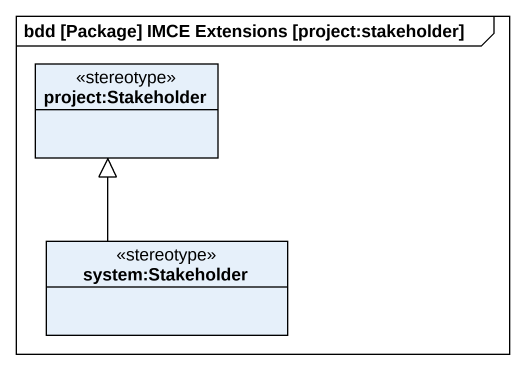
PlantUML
@startuml
mainframe bdd [Package] IMCE Extensions [project:stakeholder]
hide circle
hide empty members
class "project:Stakeholder" as project_Stakeholder <<stereotype>>
class "system:Stakeholder" as system_Stakeholder <<stereotype>>
system_Stakeholder -up-|> project_Stakeholder
@enduml
